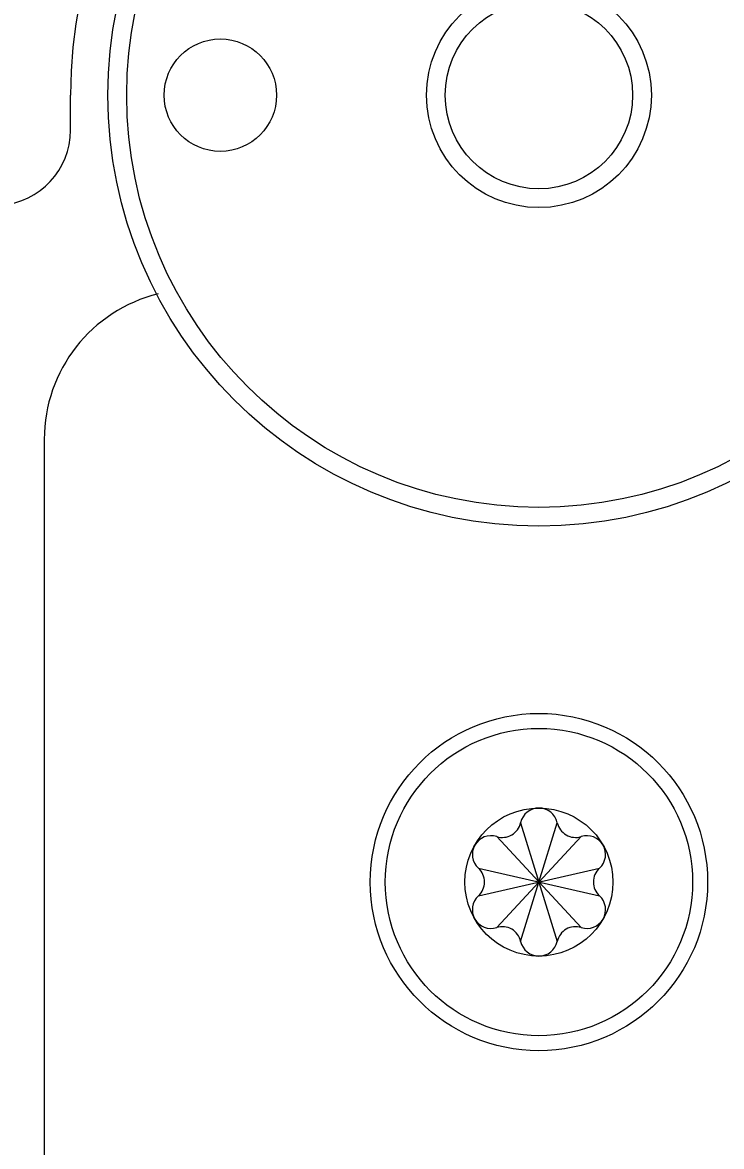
# Model space of a CAD drawing. Header units: millimetres. Extents: x 0 to 2524, y 0 to 1785.
# Drawn here: x 1438.56 to 1457.21, y 1388.91 to 1418.91 of the extents above; entities that cross this region are included whole.
import ezdxf

# ---------------------------------------------------------------- set-up
doc = ezdxf.new("R2010")
doc.units = ezdxf.units.MM
doc.header["$LTSCALE"] = 0.1
doc.layers.get('0').update_dxf_attribs({"lineweight": 13})
doc.layers.get('Defpoints').update_dxf_attribs({"lineweight": 9})
doc.layers.add('标注', color=251, linetype='Continuous', lineweight=9)
doc.styles.get("Standard").update_dxf_attribs({"font": 'arial.ttf'})
doc.dimstyles.new('STANDARD 8.5', dxfattribs={"dimscale": 8.5, "dimtxt": 2.5, "dimasz": 1.5, "dimexe": 0.5, "dimexo": 0.5, "dimgap": 0.5, "dimtad": 1, "dimtoh": 1, "dimdec": 1, "dimzin": 12, "dimdsep": 46, "dimtxsty": 'Standard', "dimcen": 0, "dimclrd": 256, "dimclre": 256, "dimclrt": 256, "dimadec": 0, "dimazin": 0, "dimtp": 0.01, "dimtm": 0.01, "dimtfac": 1, "dimtdec": 1, "dimtofl": 0, "dimtmove": 0, "dimatfit": 3, "dimfxl": 1, "dimtolj": 1, "dimtzin": 4, "dimlwd": -1, "dimlwe": -1, "dimarcsym": 0})

# ---------------------------------------------------------------- blocks, each defined once
blk = doc.blocks.new('*D14')
at = {"layer": 'Defpoints', "color": 0, "transparency": 16777216}
for p in [(1474.381, 1485.816), (1091.84, 1384.812), (1474.381, 1369.667)]:
    blk.add_point(p, dxfattribs=at)
at = {"layer": '标注', "transparency": 16777216}
for p, q in [((1091.84, 1389.062), (1091.84, 1490.066)), ((1474.381, 1373.917), (1474.381, 1490.066)), ((1104.59, 1485.816), (1461.631, 1485.816))]:
    blk.add_line(p, q, dxfattribs=at)
for points in [[(1104.59, 1487.941), (1104.59, 1483.691), (1091.84, 1485.816)], [(1461.631, 1487.941), (1461.631, 1483.691), (1474.381, 1485.816)]]:
    blk.add_solid(points, dxfattribs=at)
at = {"layer": '标注', "transparency": 16777216, "insert": (1283.111, 1500.923), "char_height": 21.25, "attachment_point": 5}
blk.add_mtext('\\A1;383', dxfattribs=at)

msp = doc.modelspace()

# ---------------------------------------------------------------- linework, layer by layer
for p, q in [((1439.84, 1416.03), (1439.84, 1416.968)), ((1439.14, 1407.783), (1439.14, 1220.439)), ((1451.852, 1394.385), (1452.829, 1397.551)), ((1451.852, 1397.551), (1452.829, 1394.385)), ((1451.214, 1394.753), (1453.467, 1397.182)), ((1451.214, 1397.182), (1453.467, 1394.753)), ((1450.725, 1395.599), (1453.955, 1396.337)), ((1450.725, 1396.337), (1453.955, 1395.599))]:
    msp.add_line(p, q)
for centre, radius in [((1452.34, 1416.968), 11.5), ((1452.34, 1416.968), 11), ((1452.34, 1416.968), 3), ((1452.34, 1416.968), 2.5), ((1443.84, 1416.968), 1.5), ((1452.34, 1395.968), 4.5), ((1452.34, 1395.968), 4.1), ((1452.34, 1395.968), 1.975)]:
    msp.add_circle(centre, radius)
for centre, radius, start, end in [((1452.34, 1416.968), 12.5, 0, 180), ((1437.84, 1416.03), 2, 274, 0), ((1443.14, 1407.783), 4, 103.875, 180), ((1452.34, 1397.443), 0.5, 12.4811, 167.5189), ((1451.364, 1397.659), 0.5, 252.4811, 347.5189), ((1453.317, 1397.659), 0.5, 192.4811, 287.5189), ((1451.063, 1396.705), 0.5, 72.4811, 227.5189), ((1453.618, 1396.705), 0.5, 312.4811, 107.5189), ((1450.388, 1395.968), 0.5, 312.4811, 47.5189), ((1454.293, 1395.968), 0.5, 132.4811, 227.5189), ((1451.063, 1395.23), 0.5, 132.4811, 287.5189), ((1453.618, 1395.23), 0.5, 252.4811, 47.5189), ((1451.364, 1394.277), 0.5, 12.4811, 107.5189), ((1453.317, 1394.277), 0.5, 72.4811, 167.5189), ((1452.34, 1394.493), 0.5, 192.4811, 347.5189)]:
    msp.add_arc(centre, radius, start, end)

# ---------------------------------------------------------------- dimensions: what is measured, and where the dimension line sits
at = {"layer": '标注'}
dim = msp.add_linear_dim(base=(1474.381, 1485.816), p1=(1091.84, 1384.812), p2=(1474.381, 1369.667), dimstyle='STANDARD 8.5', override={"dimdec": 0}, dxfattribs=at)
dim.commit()
dim.dimension.update_dxf_attribs({"geometry": '*D14', "text_midpoint": (1283.111, 1500.923)})

doc.saveas('drawing.dxf')
